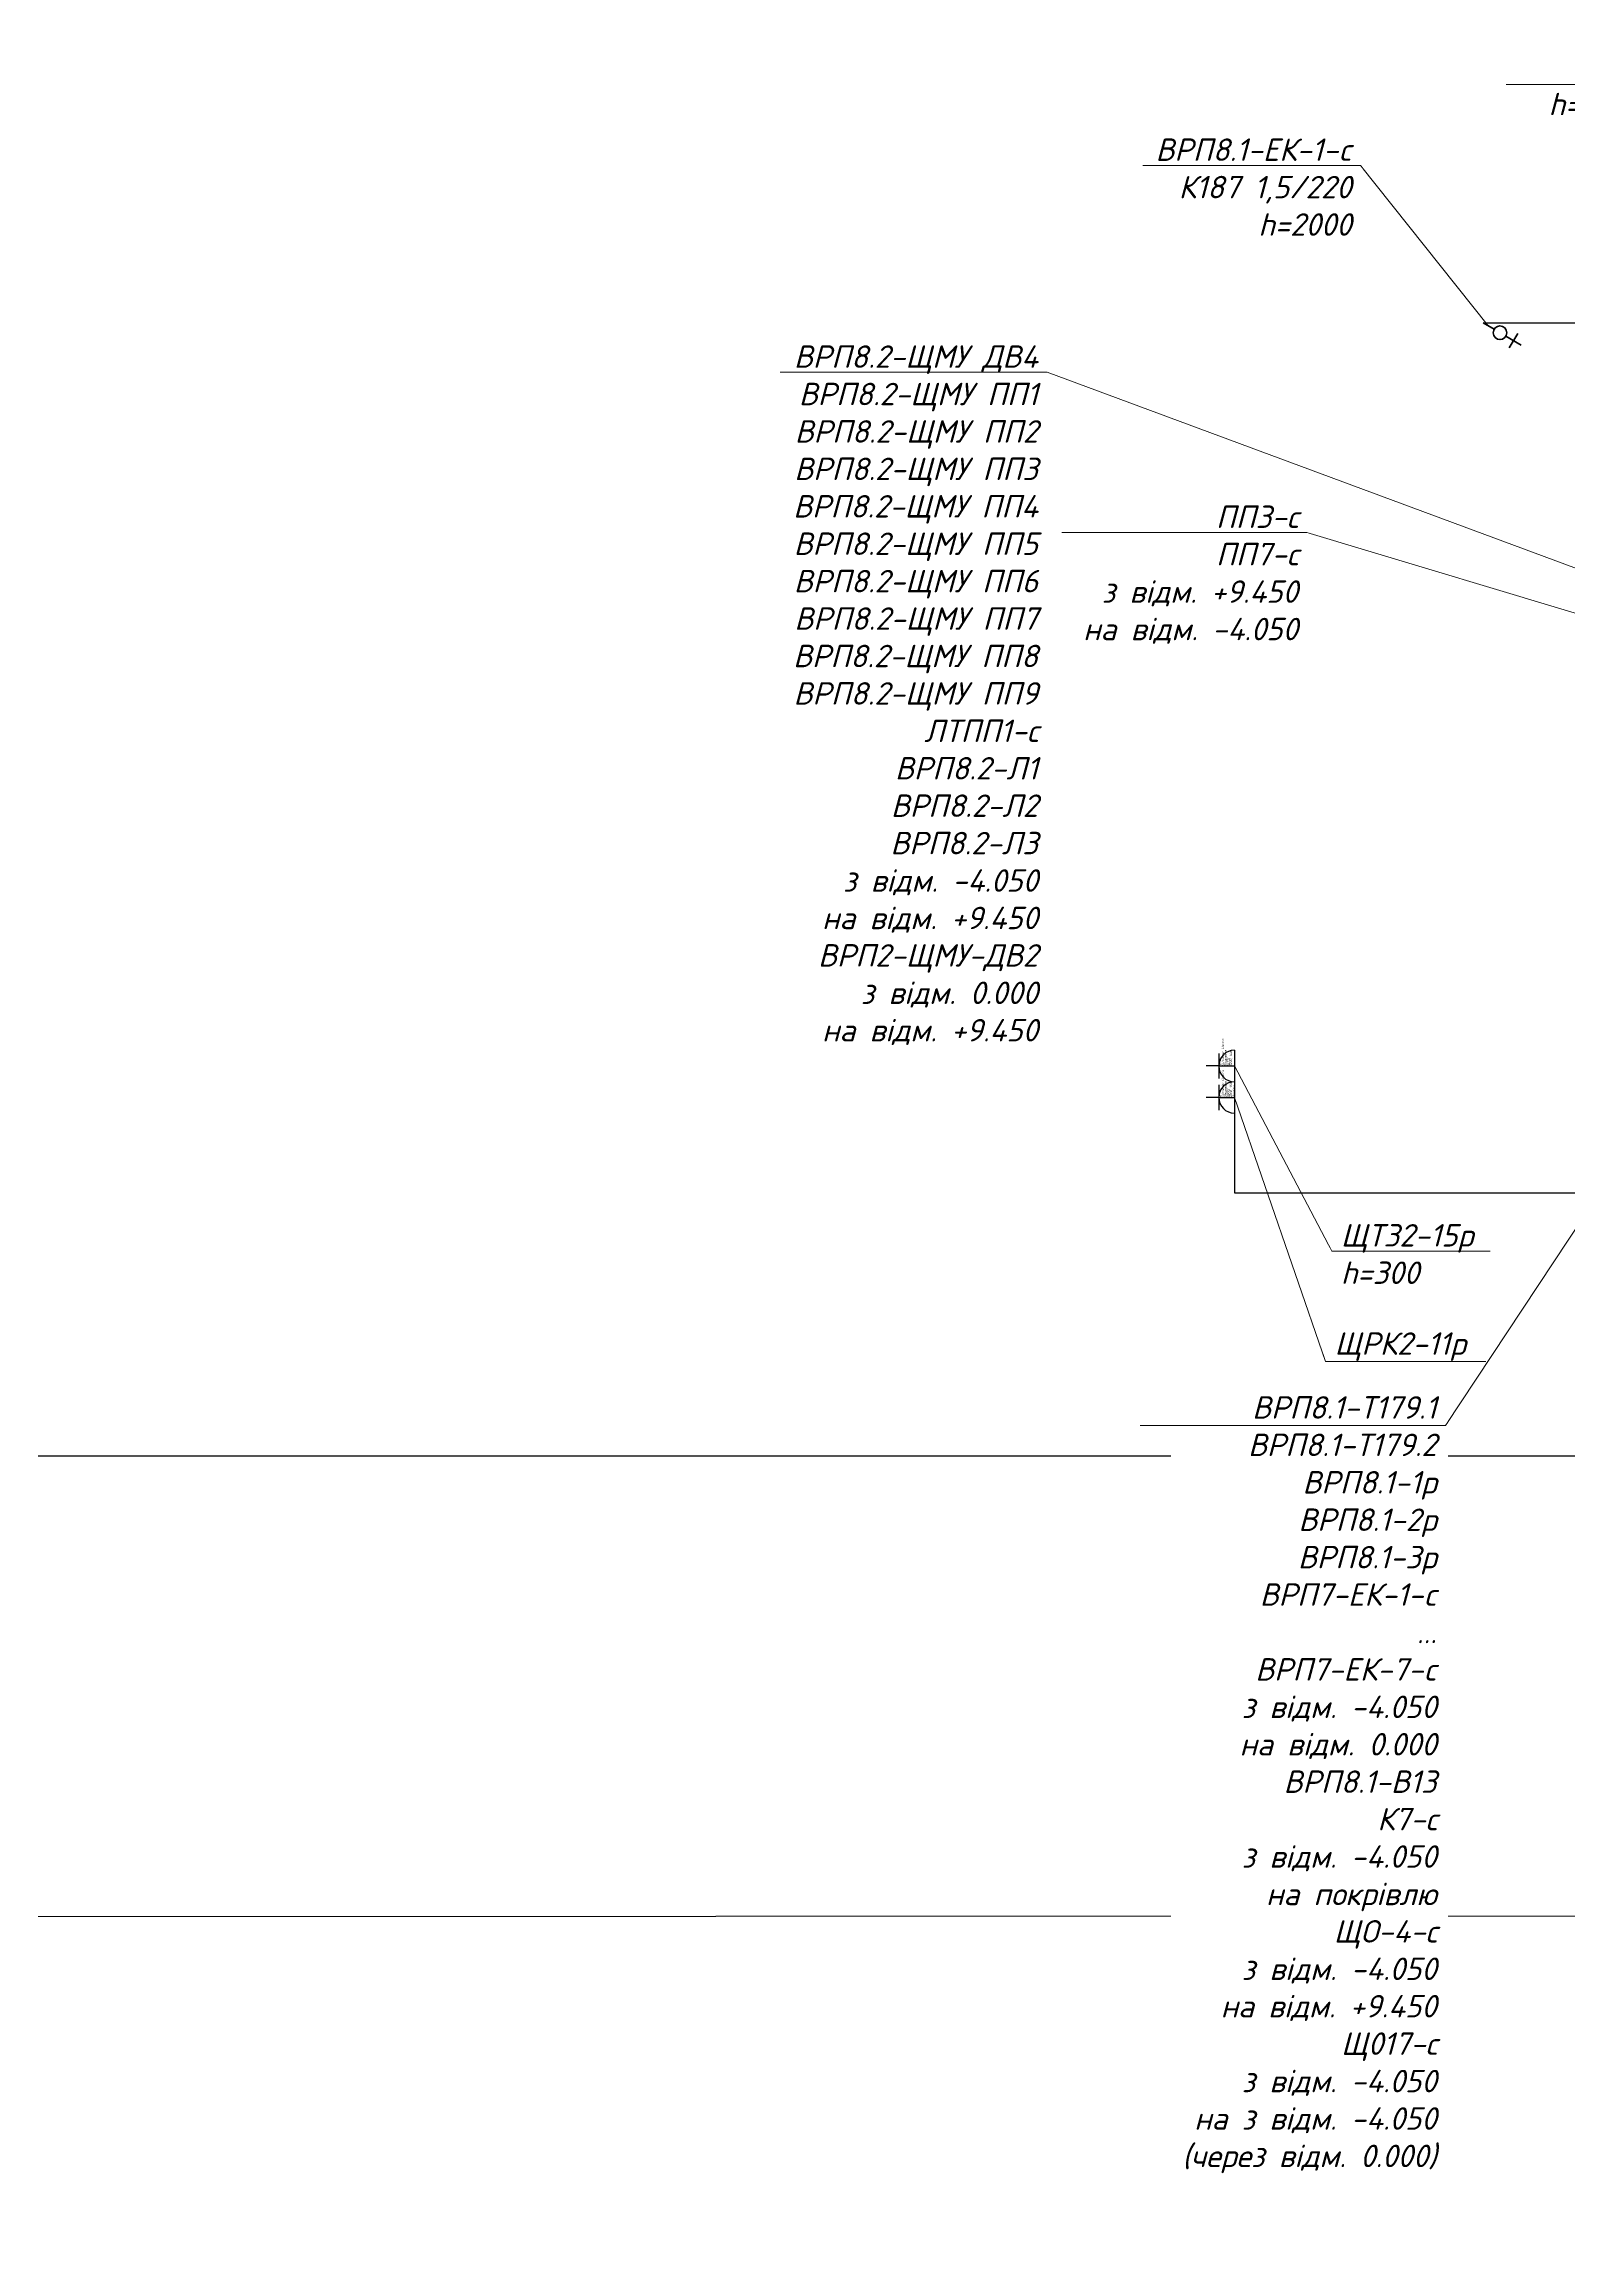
# Model space of a CAD drawing. Header units: millimetres. Extents: x -164867 to 807677, y -316775 to 513985.
# Drawn here: x 192201 to 209175, y 248903 to 273488 of the extents above; entities that cross this region are included whole.
import ezdxf
from ezdxf import colors
from ezdxf.entities.mleader import LeaderData, LeaderLine
from ezdxf.enums import TextEntityAlignment as Align
from ezdxf.math import Vec2, Vec3

# ---------------------------------------------------------------- set-up
doc = ezdxf.new("R2010")
doc.units = ezdxf.units.MM
doc.layers.add('E_Hidden atributes', color=2, linetype='Continuous', plot=False)
for name, color, linetype, lineweight in [('E_В лотку', 5, 'Kabl_in_Lotok', 30), ('E_В лотку_аварійні', 1, 'Kabl_in_Lotok', 30), ('E_Обладнання', 84, 'Continuous', 35), ('E_Позначення', 7, 'Continuous', 15), ('E_Розп. мережі', 5, 'Continuous', 30)]:
    doc.layers.add(name, color=color, linetype=linetype, lineweight=lineweight)
doc.styles.add('GOST 2.304', font='isocpeui.ttf')
doc.styles.add('orientation to layout', font='isocpeui.ttf')
doc.styles.add('ГОСТ 2.304', font='isocpeui.ttf')
doc.linetypes.add('Kabl_in_Lotok', pattern='A,10,[130,ltypeshp.shx,S=1,R=0,X=0,Y=0],1,[130,ltypeshp.shx,S=1,R=90,X=0,Y=-1],1,[130,ltypeshp.shx,S=1,R=0,X=0,Y=0],10', length=22)

# ---------------------------------------------------------------- blocks, each defined once
blk = doc.blocks.new('*U506')
at = {"color": 0, "linetype": 'Continuous', "lineweight": 30}
for p, q in [((140, 275), (-140, 275)), ((0, 275), (0, 415)), ((0, 275), (0, 415)), ((0, 275), (0, 415)), ((0, 275), (0, 100)), ((175, 100), (-175, 100))]:
    blk.add_line(p, q, dxfattribs=at)
blk.add_arc((0, 100), 175, 0, 180, dxfattribs=at)
at = {"color": 0, "style": 'orientation to layout'}
blk.add_attdef('AMOUNT', text='', height=150, dxfattribs=at).set_placement((147, 422), align=Align.MIDDLE_CENTER)
at = {"layer": 'E_Hidden atributes', "style": 'GOST 2.304'}
for tag, p in [('IP', (0, 248)), ('INSTALATION', (0, 188)), ('LOCATION', (0, 158)), ('COLOR', (0, 100)), ('VENDOR', (0, 218)), ('VOLTAGE_CURRENT', (0, 128))]:
    blk.add_attdef(tag, p, '', height=25, dxfattribs=at)
blk = doc.blocks.new('_None')
blk = doc.blocks.new('электровывод')
at = {"color": 0, "linetype": 'ByBlock', "lineweight": -2}
for p, q in [((-123, 124), (-205, 207)), ((-202, 127), (-125, 204)), ((-59, 60), (0, 0))]:
    blk.add_line(p, q, dxfattribs=at)
blk.add_circle((-91, 92), 44.9, dxfattribs=at)

msp = doc.modelspace()

# ---------------------------------------------------------------- linework, layer by layer
at = {"layer": 'E_В лотку', "ltscale": 100}
for points in [[(205452.18, 262108.54), (205452.18, 260697.36), (216810.8, 260697.36), (216810.8, 266683.54), (217672.07, 266683.54)], [(145985.29, 250858.22), (145985.29, 252626.73), (213101.83, 252644.1)]]:
    msp.add_lwpolyline(points, dxfattribs=at)
at = {"layer": 'E_В лотку_аварійні', "ltscale": 100}
msp.add_lwpolyline([(171027.06, 252757.54), (171027.06, 257766.34), (217136.07, 257766.34), (217136.07, 266523.91)], dxfattribs=at)
at = {"layer": 'E_Розп. мережі'}
msp.add_lwpolyline([(208219.58, 270383.54), (209819.58, 270383.54), (209819.58, 265697.6), (213038.63, 265697.6)], dxfattribs=at)

# ---------------------------------------------------------------- block references
at = {"layer": 'E_Обладнання', "xscale": -1.687500000021705, "yscale": 1.687500000021705, "zscale": 1.687500000021704, "rotation": 284.4892115701171}
msp.add_blockref('электровывод', (208219.58, 270383.54), dxfattribs=at)
at = {"layer": 'E_Обладнання', "rotation": 89.99999999999999}
msp.add_blockref('*U506', (205552.18, 262108.54), dxfattribs=at).add_auto_attribs({'INSTALATION': 'Вбудована', 'IP': 'IP20', 'VENDOR': 'Schneider-Electric', 'LOCATION': 'ЩТЗ2', 'VOLTAGE_CURRENT': '220В, 16А'})
at = {"layer": 'E_Обладнання', "color": 1, "rotation": 89.99999999999999}
msp.add_blockref('*U506', (205552.18, 261758.54), dxfattribs=at).add_auto_attribs({'INSTALATION': 'Вбудована', 'IP': 'IP20', 'VENDOR': 'Schneider-Electric', 'LOCATION': 'ЩРК2', 'VOLTAGE_CURRENT': '220В, 16А', 'COLOR': 'Червона'})

# ---------------------------------------------------------------- next in the draw order: leaders
at = {"layer": 'E_Позначення'}
ml = msp.add_multileader_mtext('Standard', dxfattribs=at)
ml.set_content('ЩТЗ2-В14 0,05/220\\Ph=500 (від перекриття)', color=256, style='ГОСТ 2.304')
ml.set_leader_properties(color=256, linetype='ByLayer', lineweight=-1)
ml.set_arrow_properties(name='NONE')
ml.build(insert=Vec2(0, 0))
ml.multileader.update_dxf_attribs({"has_dogleg": 0, "text_left_attachment_type": 6, "text_right_attachment_type": 6, "dogleg_length": 0, "arrow_head_size": 1})
ctx = ml.context
ctx.base_point, ctx.char_height, ctx.arrow_head_size, ctx.landing_gap_size, ctx.plane_origin = Vec3(208633.85, 273037.96), 250, 1, 100, Vec3(236470.4, 267566.5)
ctx.left_attachment, ctx.right_attachment, ctx.text_align_type = 6, 6, 2
notes = []
notes.append((ctx, [(1, (1, 1, 0), (212666.04, 273037.96), (-1, 0), 0, [(0, [(216683.43, 268166.4)], 0, [])])]))
ctx.mtext.insert, ctx.mtext.alignment, ctx.mtext.flow_direction = Vec3(212566.04, 273362.96), 3, 5
ctx.mtext.has_bg_fill, ctx.mtext.bg_color, ctx.mtext.bg_scale_factor, ctx.mtext.bg_transparency, ctx.mtext.use_window_bg_color = 1, -1027028792, 1.5, 0, 1
ml = msp.add_multileader_mtext('Standard', dxfattribs=at)
ml.set_content('ВРП8.1-ЕК-1-c\\PК187 1,5/220\\Ph=2000', color=256, style='ГОСТ 2.304')
ml.set_leader_properties(color=256, linetype='ByLayer', lineweight=-1)
ml.set_arrow_properties(name='NONE')
ml.build(insert=Vec2(0, 0))
ml.multileader.update_dxf_attribs({"has_dogleg": 0, "text_left_attachment_type": 6, "text_right_attachment_type": 6, "dogleg_length": 0, "arrow_head_size": 1})
ctx = ml.context
ctx.base_point, ctx.char_height, ctx.arrow_head_size, ctx.landing_gap_size, ctx.plane_origin = Vec3(204366.86, 272138.01), 250, 1, 100, Vec3(229262.37, 268892.84)
ctx.left_attachment, ctx.right_attachment, ctx.text_align_type = 6, 6, 2
notes.append((ctx, [(1, (1, 1, 0), (206856.07, 272138.01), (-1, 0), 0, [(0, [(208281.26, 270347.65)], 0, [])])]))
ctx.mtext.insert, ctx.mtext.alignment, ctx.mtext.flow_direction = Vec3(206756.07, 272438.01), 3, 5
ctx.mtext.has_bg_fill, ctx.mtext.bg_color, ctx.mtext.bg_scale_factor, ctx.mtext.bg_transparency, ctx.mtext.use_window_bg_color = 1, -1027028792, 1.5, 0, 1
ml = msp.add_multileader_mtext('Standard', dxfattribs=at)
ml.set_content('ЩТЗ2-15р\\Ph=300', color=256, style='ГОСТ 2.304')
ml.set_leader_properties(color=256, linetype='ByLayer', lineweight=-1)
ml.set_arrow_properties(name='NONE')
ml.build(insert=Vec2(0, 0))
ml.multileader.update_dxf_attribs({"has_dogleg": 0, "text_left_attachment_type": 6, "text_right_attachment_type": 6, "text_top_attachment_type": 10, "dogleg_length": 0, "arrow_head_size": 1})
ctx = ml.context
ctx.base_point, ctx.char_height, ctx.arrow_head_size, ctx.landing_gap_size, ctx.plane_origin = Vec3(206536.05, 260048.06), 250, 1, 100, Vec3(197942.86, 264699.77)
ctx.left_attachment, ctx.right_attachment = 6, 6
notes.append((ctx, [(0, (1, 1, 0), (206536.05, 260048.06), (1, 0), 0, [(2, [(205452.18, 262108.54)], 0, [])])]))
ctx.mtext.insert, ctx.mtext.flow_direction = Vec3(206636.05, 260348.06), 5
ctx.mtext.has_bg_fill, ctx.mtext.bg_color, ctx.mtext.bg_scale_factor, ctx.mtext.bg_transparency, ctx.mtext.use_window_bg_color = 1, -1027028792, 1.5, 0, 1
for ctx, leaders in notes:
    for number, flags, end, landing, length, lines in leaders:
        leader = LeaderData()
        leader.index, (leader.has_last_leader_line, leader.has_dogleg_vector, leader.attachment_direction) = number, flags
        leader.last_leader_point, leader.dogleg_vector, leader.dogleg_length = Vec3(end), Vec3(landing), length
        for number, points, colour, breaks in lines:
            line = LeaderLine()
            line.index, line.vertices, line.color, line.breaks = number, Vec3.list(points), colors.encode_raw_color(colour), breaks
            leader.lines.append(line)
        ctx.leaders.append(leader)

# ---------------------------------------------------------------- next in the draw order: leaders
ml = msp.add_multileader_mtext('Standard', dxfattribs=at)
ml.set_content('ЩРК2-11р', color=256, style='ГОСТ 2.304')
ml.set_leader_properties(color=256, linetype='ByLayer', lineweight=-1)
ml.set_arrow_properties(name='NONE')
ml.build(insert=Vec2(0, 0))
ml.multileader.update_dxf_attribs({"has_dogleg": 0, "text_left_attachment_type": 6, "text_right_attachment_type": 6, "text_top_attachment_type": 10, "dogleg_length": 0, "arrow_head_size": 1})
ctx = ml.context
ctx.base_point, ctx.char_height, ctx.arrow_head_size, ctx.landing_gap_size, ctx.plane_origin = Vec3(206466.17, 258817.38), 250, 1, 100, Vec3(197942.86, 264349.77)
ctx.left_attachment, ctx.right_attachment = 6, 6
notes = []
notes.append((ctx, [(0, (1, 1, 0), (206466.17, 258817.38), (1, 0), 0, [(2, [(205452.18, 261758.54)], 0, [])])]))
ctx.mtext.insert, ctx.mtext.flow_direction = Vec3(206566.17, 259142.38), 5
ctx.mtext.has_bg_fill, ctx.mtext.bg_color, ctx.mtext.bg_scale_factor, ctx.mtext.bg_transparency, ctx.mtext.use_window_bg_color = 1, -1027028792, 1.5, 0, 1
for ctx, leaders in notes:
    for number, flags, end, landing, length, lines in leaders:
        leader = LeaderData()
        leader.index, (leader.has_last_leader_line, leader.has_dogleg_vector, leader.attachment_direction) = number, flags
        leader.last_leader_point, leader.dogleg_vector, leader.dogleg_length = Vec3(end), Vec3(landing), length
        for number, points, colour, breaks in lines:
            line = LeaderLine()
            line.index, line.vertices, line.color, line.breaks = number, Vec3.list(points), colors.encode_raw_color(colour), breaks
            leader.lines.append(line)
        ctx.leaders.append(leader)

# ---------------------------------------------------------------- next in the draw order: leaders
ml = msp.add_multileader_mtext('Standard', dxfattribs=at)
ml.set_content('ВРП8.1-Т179.1\\PВРП8.1-Т179.2\\PВРП8.1-1р\\PВРП8.1-2р\\PВРП8.1-3р\\PВРП7-ЕК-1-c\\P...\\PВРП7-ЕК-7-c\\Pз відм. -4.050\\Pна відм. 0.000\\PВРП8.1-В13\\PК7-с\\Pз відм. -4.050\\Pна покрівлю\\PЩО-4-с\\Pз відм. -4.050\\Pна відм. +9.450\\PЩ017-с\\Pз відм. -4.050\\Pна з відм. -4.050\\P(через відм. 0.000)', color=256, style='ГОСТ 2.304')
ml.set_leader_properties(color=256, linetype='ByLayer', lineweight=-1)
ml.set_arrow_properties(name='NONE')
ml.build(insert=Vec2(0, 0))
ml.multileader.update_dxf_attribs({"has_dogleg": 0, "text_left_attachment_type": 6, "text_right_attachment_type": 6, "dogleg_length": 0, "arrow_head_size": 1})
ctx = ml.context
ctx.base_point, ctx.char_height, ctx.arrow_head_size, ctx.landing_gap_size, ctx.plane_origin = Vec3(204630.12, 258106.21), 250, 1, 100, Vec3(212212.65, 262552.84)
ctx.left_attachment, ctx.right_attachment, ctx.text_align_type = 6, 6, 2
notes = []
notes.append((ctx, [(1, (1, 1, 0), (207803.6, 258106.21), (-1, 0), 0, [(0, [(212670.32, 265470.85)], 0, [])])]))
ctx.mtext.insert, ctx.mtext.alignment, ctx.mtext.flow_direction = Vec3(207703.6, 258431.21), 3, 5
ctx.mtext.has_bg_fill, ctx.mtext.bg_color, ctx.mtext.bg_scale_factor, ctx.mtext.bg_transparency, ctx.mtext.use_window_bg_color = 1, -1027028792, 1.5, 0, 1
for ctx, leaders in notes:
    for number, flags, end, landing, length, lines in leaders:
        leader = LeaderData()
        leader.index, (leader.has_last_leader_line, leader.has_dogleg_vector, leader.attachment_direction) = number, flags
        leader.last_leader_point, leader.dogleg_vector, leader.dogleg_length = Vec3(end), Vec3(landing), length
        for number, points, colour, breaks in lines:
            line = LeaderLine()
            line.index, line.vertices, line.color, line.breaks = number, Vec3.list(points), colors.encode_raw_color(colour), breaks
            leader.lines.append(line)
        ctx.leaders.append(leader)

# ---------------------------------------------------------------- next in the draw order: leaders
ml = msp.add_multileader_mtext('Standard', dxfattribs=at)
ml.set_content('ВРП8.2-ЩМУ ДВ4\\PВРП8.2-ЩМУ ПП1\\PВРП8.2-ЩМУ ПП2\\PВРП8.2-ЩМУ ПП3\\PВРП8.2-ЩМУ ПП4\\PВРП8.2-ЩМУ ПП5\\PВРП8.2-ЩМУ ПП6\\PВРП8.2-ЩМУ ПП7\\PВРП8.2-ЩМУ ПП8\\PВРП8.2-ЩМУ ПП9\\PЛТПП1-с\\PВРП8.2-Л1\\PВРП8.2-Л2\\PВРП8.2-Л3\\Pз відм. -4.050\\Pна відм. +9.450\\PВРП2-ЩМУ-ДВ2\\Pз відм. 0.000\\Pна відм. +9.450', color=256, style='ГОСТ 2.304')
ml.set_leader_properties(color=256, linetype='ByLayer', lineweight=-1)
ml.set_arrow_properties(name='NONE')
ml.build(insert=Vec2(0, 0))
ml.multileader.update_dxf_attribs({"has_dogleg": 0, "text_left_attachment_type": 6, "text_right_attachment_type": 6, "text_top_attachment_type": 10, "dogleg_length": 0, "arrow_head_size": 1})
ctx = ml.context
ctx.base_point, ctx.char_height, ctx.arrow_head_size, ctx.landing_gap_size, ctx.plane_origin = Vec3(200364.98, 269833.54), 250, 1, 100, Vec3(204946.73, 267478.67)
ctx.left_attachment, ctx.right_attachment, ctx.text_align_type = 6, 6, 2
notes = []
notes.append((ctx, [(1, (1, 1, 0), (203365.54, 269833.54), (-1, 0), 0, [(2, [(212488.49, 266450.47)], 0, [])])]))
ctx.mtext.insert, ctx.mtext.alignment, ctx.mtext.flow_direction = Vec3(203265.54, 270133.54), 3, 5
ctx.mtext.has_bg_fill, ctx.mtext.bg_color, ctx.mtext.bg_scale_factor, ctx.mtext.bg_transparency, ctx.mtext.use_window_bg_color = 1, -1027028792, 1.5, 0, 1
for ctx, leaders in notes:
    for number, flags, end, landing, length, lines in leaders:
        leader = LeaderData()
        leader.index, (leader.has_last_leader_line, leader.has_dogleg_vector, leader.attachment_direction) = number, flags
        leader.last_leader_point, leader.dogleg_vector, leader.dogleg_length = Vec3(end), Vec3(landing), length
        for number, points, colour, breaks in lines:
            line = LeaderLine()
            line.index, line.vertices, line.color, line.breaks = number, Vec3.list(points), colors.encode_raw_color(colour), breaks
            leader.lines.append(line)
        ctx.leaders.append(leader)

# ---------------------------------------------------------------- next in the draw order: leaders
ml = msp.add_multileader_mtext('Standard', dxfattribs=at)
ml.set_content('ПП3-с\\PПП7-с\\Pз відм. +9.450\\Pна відм. -4.050', color=256, style='ГОСТ 2.304')
ml.set_leader_properties(color=256, linetype='ByLayer', lineweight=-1)
ml.set_arrow_properties(name='NONE')
ml.build(insert=Vec2(0, 0))
ml.multileader.update_dxf_attribs({"has_dogleg": 0, "text_left_attachment_type": 6, "text_right_attachment_type": 6, "dogleg_length": 0, "arrow_head_size": 1})
ctx = ml.context
ctx.base_point, ctx.char_height, ctx.arrow_head_size, ctx.landing_gap_size, ctx.plane_origin = Vec3(203621.31, 268049.98), 250, 1, 100, Vec3(224153.32, 266870.28)
ctx.left_attachment, ctx.right_attachment, ctx.text_align_type = 6, 6, 2
notes = []
notes.append((ctx, [(1, (1, 1, 0), (206259.18, 268049.98), (-1, 0), 0, [(0, [(212688.78, 266117.23)], 0, [])])]))
ctx.mtext.insert, ctx.mtext.alignment, ctx.mtext.flow_direction = Vec3(206159.18, 268349.98), 3, 5
ctx.mtext.has_bg_fill, ctx.mtext.bg_color, ctx.mtext.bg_scale_factor, ctx.mtext.bg_transparency, ctx.mtext.use_window_bg_color = 1, -1027028792, 1.5, 0, 1
for ctx, leaders in notes:
    for number, flags, end, landing, length, lines in leaders:
        leader = LeaderData()
        leader.index, (leader.has_last_leader_line, leader.has_dogleg_vector, leader.attachment_direction) = number, flags
        leader.last_leader_point, leader.dogleg_vector, leader.dogleg_length = Vec3(end), Vec3(landing), length
        for number, points, colour, breaks in lines:
            line = LeaderLine()
            line.index, line.vertices, line.color, line.breaks = number, Vec3.list(points), colors.encode_raw_color(colour), breaks
            leader.lines.append(line)
        ctx.leaders.append(leader)

doc.saveas('drawing.dxf')
